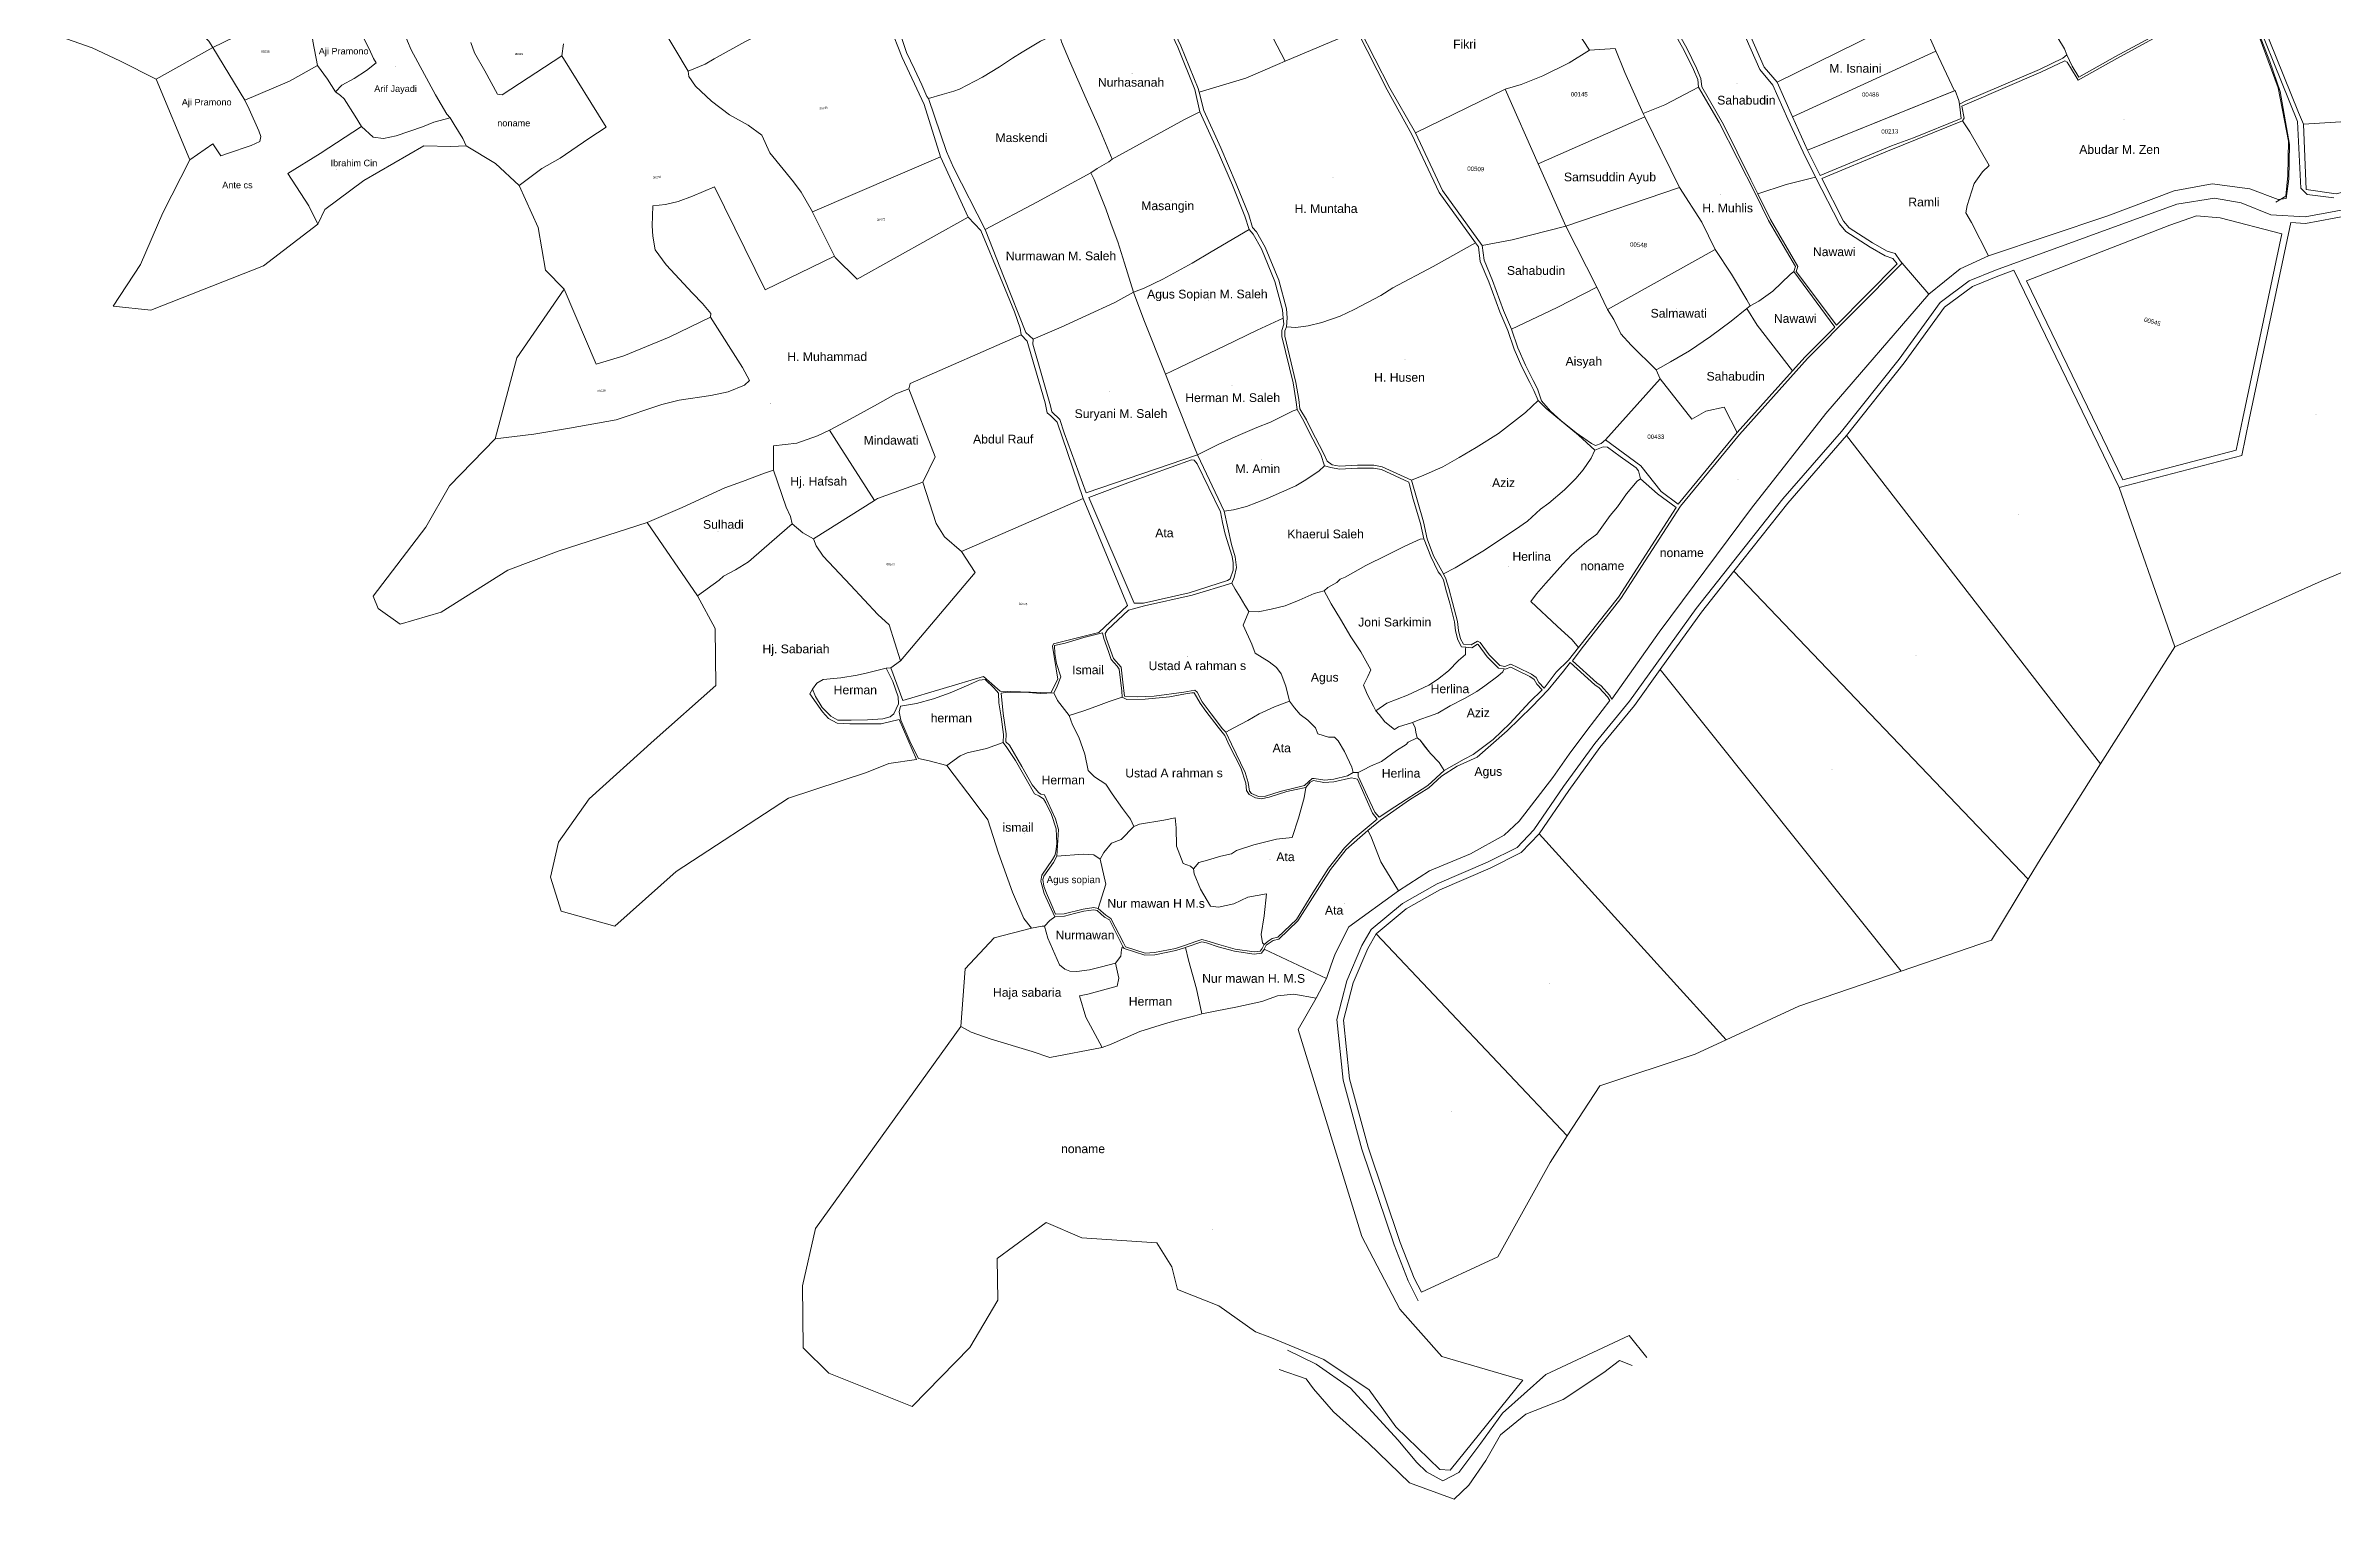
# Model space of a CAD drawing. Header units: metres. Extents: x 338938 to 356758, y 527808 to 538923.
# Drawn here: x 354864 to 355913, y 533451 to 534117 of the extents above; entities that cross this region are included whole.
import ezdxf
from ezdxf.enums import TextEntityAlignment as Align

# ---------------------------------------------------------------- set-up
doc = ezdxf.new("R2010")
doc.units = ezdxf.units.M
doc.header["$MEASUREMENT"] = 0
for name, color, linetype in [('020100', 7, 'Continuous'), ('030100', 160, 'Continuous'), ('040100', 20, 'Continuous'), ('080201', 7, 'Continuous'), ('Bidang sudah ada Hak', 200, 'Continuous'), ('tn_lai', 7, 'Continuous')]:
    doc.layers.add(name, color=color, linetype=linetype)
doc.styles.get("Standard").update_dxf_attribs({"font": 'arial.ttf'})

msp = doc.modelspace()

# ---------------------------------------------------------------- linework, layer by layer
at = {"layer": '020100', "color": 1, "lineweight": 9}
for points in [[(354914.2, 534102), (354897.6, 534110.4), (354884.9, 534116.4), (354864.4, 534123.6), (354863.6, 534131.1), (354864.7, 534139.4), (354869.3, 534147.2), (354877.6, 534155), (354887.2, 534157.3), (354899.4, 534165.4), (354910.6, 534182.8), (354925.5, 534199.8), (354945.8, 534217.1), (354970.7, 534238.1)], [(354940.2, 534116.5), (354938.4, 534119.5), (354935.5, 534122.2), (354930.2, 534128.4), (354927.9, 534131.7), (354922.3, 534142.3), (354925.5, 534144.7), (354936.1, 534150.4), (354943.2, 534154.5), (354946.9, 534156.8), (354948, 534157.6), (354950.3, 534158.9), (354955, 534160.8), (354958.3, 534161.7), (354962.2, 534162.9), (354965.8, 534164.2), (354967.6, 534164.6)], [(355017.9, 534139.4), (355027.1, 534124.5), (355028.4, 534122.2), (355029.4, 534119.5), (355031.1, 534115.5), (355042.3, 534094.9), (355047.5, 534086), (355049, 534084.3)], [(354996.5, 534096.3), (354999.4, 534099.3), (355005, 534102.3), (355010.6, 534106), (355015.1, 534109.6), (355013.9, 534111.5), (355011.9, 534115.9), (355004.4, 534130.8)], [(354940.2, 534116.5), (354914.2, 534102)], [(354988.2, 534108.3), (354992.8, 534102), (354996.5, 534096.3)], [(354914.2, 534102), (354929.7, 534065)], [(354929.7, 534065), (354940.2, 534072.4), (354943.9, 534066.9), (354946.9, 534068), (354957.8, 534071.6), (354961.7, 534073.4), (354962.3, 534075.8), (354961.3, 534078.4), (354956.9, 534088.3), (354954.9, 534092.4)], [(354996.5, 534096.3), (354998.7, 534094.5), (355000.5, 534093.1), (355005.5, 534085), (355008.4, 534080.4)], [(355008.4, 534080.4), (355013.8, 534075.5), (355018.5, 534074.8), (355024.2, 534076), (355036.3, 534080.2), (355041.5, 534082.4), (355049, 534084.3)], [(355049, 534084.3), (355050.9, 534081.3), (355054.8, 534074.8), (355056.3, 534071.4)], [(354988.4, 534035.6), (354984.3, 534043.9), (354974.6, 534058.8), (354989.5, 534068), (355008.4, 534080.4)], [(355056.3, 534071.4), (355049.3, 534071.1), (355036.9, 534071.4), (355009.4, 534055.6), (354991.6, 534042.3), (354988.4, 534035.6)], [(355056.3, 534071.4), (355069.8, 534063.4), (355080.7, 534053.3)], [(354988.4, 534035.6), (354963.5, 534016.4), (354911.8, 533996.1), (354894.5, 533997.9), (354907.1, 534017), (354917.3, 534040.7), (354929.7, 534065)], [(355286.6, 534038.8), (355292.4, 534032.6), (355301.4, 534011), (355307.8, 533995.4), (355310.3, 533987.9), (355310.8, 533984.8)], [(355259.3, 533960), (355260, 533962.5), (355310.8, 533984.8)], [(355310.8, 533984.8), (355313.5, 533981.9), (355314.2, 533979.7), (355321.9, 533953.7), (355322.7, 533949.1), (355324.5, 533947.6), (355327.3, 533944.7), (355339.2, 533909.7)], [(355259.3, 533960), (355253.4, 533957.8), (355245, 533953), (355232.4, 533946.2), (355222.9, 533941.1)], [(355265.7, 533917.3), (355271.4, 533928.8), (355259.3, 533960)], [(355069.7, 533937.2), (355048.8, 533915.5), (355037.9, 533896.6), (355013.7, 533865), (355016, 533859.3), (355026.1, 533852.2), (355044.9, 533857.6), (355075.4, 533876.9), (355099, 533885.8), (355139.4, 533898.7)], [(355222.9, 533941.1), (355217.4, 533938.5), (355207.9, 533935.1), (355197.2, 533933.9), (355197.2, 533922.7)], [(355222.9, 533941.1), (355227.2, 533934.4), (355243.6, 533908.8)], [(355197.2, 533922.7), (355193.1, 533921.4), (355183.1, 533917.6), (355175, 533914.7), (355155.4, 533905.6), (355139.4, 533898.7)], [(355197.2, 533922.7), (355203.1, 533905.8), (355205.1, 533901.5), (355205.8, 533898.2)], [(355139.4, 533898.7), (355162.5, 533865.1)], [(355162.5, 533865.1), (355172.3, 533872.3), (355174.4, 533874.2), (355179.8, 533877), (355185.8, 533880.8), (355193, 533887), (355205.8, 533898.2)], [(355205.8, 533898.2), (355210.7, 533894), (355215.6, 533891.2)], [(355215.1, 533822.3), (355213.9, 533820.2), (355219.8, 533812), (355222.5, 533808.9), (355226.5, 533806.7), (355232.2, 533806.5), (355246.7, 533806.5), (355254.9, 533808.4), (355262.8, 533790.1), (355250.1, 533788.2), (355239.9, 533784.2), (355204.1, 533772.3), (355152.7, 533738.7), (355124.6, 533713.7), (355099.9, 533720.6), (355095, 533736.2), (355098.7, 533752.2), (355112.8, 533772), (355142.5, 533799), (355170.9, 533824), (355170.5, 533850.1), (355162.5, 533865.1)], [(355325.8, 533820.6), (355327.1, 533823), (355329, 533828), (355327, 533834.1), (355326.2, 533838.7), (355326.1, 533842.4), (355331, 533843.5), (355339.6, 533846), (355348.1, 533848.2), (355348.7, 533845.5), (355350.8, 533839.6), (355352.1, 533836), (355354.8, 533832.9), (355355.8, 533831.5), (355357, 533821.5), (355357.2, 533818.6)], [(355248.9, 533831.9), (355252, 533825.8), (355254.5, 533818.9), (355254.6, 533815.6), (355252.5, 533811.1), (355250.7, 533809.6), (355247.4, 533808.8), (355240.3, 533808.3), (355232.9, 533808.1), (355226.7, 533808.2), (355223.5, 533809.9), (355219.6, 533814), (355216.6, 533819), (355215.1, 533822.3)], [(355215.1, 533822.3), (355217.2, 533825.1), (355220.1, 533826.7), (355228.1, 533827.6), (355235.6, 533828.7), (355240.3, 533829.8), (355248.9, 533831.9)], [(355251.1, 533832.1), (355248.9, 533831.9)], [(355255.5, 533835.4), (355251.1, 533832.1)], [(355276.7, 533787.3), (355268.6, 533789.5), (355263.8, 533790.5), (355260.3, 533797.4), (355255.6, 533808.2), (355254.9, 533811.9), (355255.5, 533814.5), (355262.8, 533815.8), (355270.7, 533817.9), (355278.2, 533820.7), (355286.9, 533824.4), (355291.5, 533826.4), (355294.3, 533826.8), (355298.5, 533822.8), (355300.4, 533820.5), (355300.6, 533816), (355301.7, 533809.7), (355302.7, 533801.5), (355302.6, 533797.9)], [(355325.8, 533820.6), (355319.6, 533820.4), (355314.4, 533820.8), (355304.5, 533821), (355301.7, 533820.5), (355302.5, 533811.2), (355304, 533801.9), (355303.8, 533798.2), (355305.4, 533796.7), (355311.1, 533786.9), (355315.8, 533778.5), (355318.8, 533775), (355319.8, 533774.2), (355321.5, 533773.9), (355326.6, 533762.9), (355328, 533758), (355327.2, 533745.7)], [(355332.9, 533810.3), (355327.5, 533817.1), (355325.8, 533820.6)], [(355357.2, 533818.6), (355359.3, 533817.6), (355367.6, 533817.8), (355378.8, 533818.9), (355386.2, 533820.2), (355389.1, 533820.6), (355390.2, 533820.6), (355392.9, 533815.9), (355395.5, 533812.3), (355401.2, 533804.9), (355404.2, 533801.1), (355406.4, 533796.3), (355411.5, 533786.3), (355413.8, 533779.3), (355414.1, 533775.9), (355415.4, 533774), (355418.2, 533772.5), (355420.9, 533772), (355424.5, 533772.8), (355432.7, 533775.4), (355436.9, 533776.4), (355441.3, 533777.2)], [(355357.2, 533818.6), (355351.1, 533816.7), (355345, 533814.4), (355339.5, 533812.4), (355332.9, 533810.3)], [(355332.9, 533810.3), (355334.4, 533806), (355337.2, 533800.4), (355340, 533792.6), (355341.5, 533785.1), (355344.5, 533782.2), (355349.7, 533778.8), (355352.5, 533774.4), (355357.3, 533767.6), (355360.9, 533762.8), (355362.5, 533759.3)], [(355276.7, 533787.3), (355282.8, 533791.8), (355286, 533793.1), (355294.9, 533795.2), (355302.6, 533797.9)], [(355302.6, 533797.9), (355304.3, 533795.6), (355308.2, 533789.6), (355313.1, 533781), (355316.9, 533774.4), (355319, 533773.4), (355321.1, 533772.1), (355322.1, 533770.2), (355324.8, 533764.9), (355326.9, 533758.3), (355327.2, 533751.5), (355326.7, 533747.7), (355326.2, 533746.1), (355325.2, 533744.3), (355320.3, 533737.1), (355319.9, 533734.3), (355321.3, 533728.7), (355326.3, 533718)], [(355276.7, 533787.3), (355289.8, 533770.2), (355295.6, 533762.5), (355300.5, 533747.1), (355306.8, 533729.3), (355312.1, 533717.2), (355315.5, 533712.7)], [(355441.3, 533777.2), (355440.6, 533772.5), (355438, 533763.2), (355435, 533754.4), (355427.9, 533753.5), (355417.5, 533750.9), (355409.5, 533748.3), (355407.3, 533746.9), (355402.4, 533745.7), (355396.3, 533744), (355392.3, 533742.9), (355389.8, 533740)], [(355422.2, 533705.3), (355424.1, 533706.8), (355425.9, 533708), (355428.5, 533708.6), (355437, 533716.8), (355444.6, 533728.9), (355451.7, 533740.2), (355459.1, 533749.6), (355463.1, 533753.6), (355474.1, 533762.7), (355471.9, 533765.5), (355465, 533781), (355462.3, 533781.7), (355454.1, 533779.9), (355449.6, 533779.6), (355444.8, 533780.5), (355443.4, 533779.7), (355441.3, 533777.2)], [(355362.5, 533759.3), (355356.7, 533753.4), (355352.2, 533751.7), (355348.7, 533747.4), (355347.1, 533744.4)], [(355389.8, 533740), (355388.5, 533741.2), (355385.1, 533742.4), (355382.1, 533750.3), (355381.9, 533758.7), (355381.5, 533763.4), (355376.2, 533762.3), (355365.1, 533760.5), (355362.5, 533759.3)], [(355469.7, 533757.6), (355459.8, 533748.9), (355452.6, 533739.6), (355445.5, 533728.3), (355437.7, 533716.1), (355429, 533707.7), (355426.3, 533707.1), (355423.1, 533704.9), (355422.3, 533703.2)], [(355483.8, 533729.8), (355476.6, 533741.7), (355475.7, 533743.2), (355471.1, 533754.9), (355469.7, 533757.6)], [(355327.2, 533745.7), (355325.7, 533742.9), (355321.2, 533736.6), (355320.7, 533735.1), (355321.2, 533732), (355322.4, 533728.8), (355324.9, 533723.1), (355326.5, 533719.1), (355330.5, 533719.3), (355339.3, 533721.5), (355344.2, 533722.3), (355346.1, 533721.7)], [(355347.1, 533744.4), (355344.1, 533746.4), (355339.3, 533746.7), (355327.2, 533745.7)], [(355347.1, 533744.4), (355349.7, 533733), (355346.1, 533721.7)], [(355422.2, 533705.3), (355421.5, 533706), (355420.9, 533709.9), (355422.2, 533718.4), (355423.3, 533728.5), (355414.7, 533726.9), (355408.3, 533723.9), (355401.3, 533722.4), (355397.7, 533722.9), (355393, 533730.6), (355390.2, 533737.7), (355389.8, 533740)], [(355483.8, 533729.8), (355461.1, 533713.3), (355454.8, 533701), (355452.9, 533695.9), (355450.8, 533689.6)], [(355321.5, 533713.7), (355323.9, 533716.3), (355326.3, 533718)], [(355326.3, 533718), (355330.7, 533718.3), (355335.3, 533719.5), (355339.5, 533720.5), (355344.2, 533721.2), (355345.6, 533720.8), (355349.1, 533717.8), (355351.3, 533716.5), (355357.6, 533704.1)], [(355346.1, 533721.7), (355349.7, 533718.7), (355352, 533717.2), (355357.8, 533706), (355358.7, 533704.2), (355367.6, 533701.3), (355372, 533701.6), (355381.6, 533703.5), (355386.2, 533705), (355390.9, 533706.6), (355393.6, 533707.5), (355396, 533707), (355401.5, 533705.2), (355408.9, 533703.2), (355417.6, 533701.9), (355420.4, 533702.2), (355421.3, 533703.5), (355422.2, 533705.3)], [(355315.5, 533712.7), (355298.4, 533708.3), (355285.1, 533694.1), (355283.1, 533667.6)], [(355321.5, 533713.7), (355320.5, 533713.6), (355315.5, 533712.7)], [(355321.5, 533713.7), (355323, 533708.1), (355328.4, 533695.9), (355330.9, 533694), (355333.1, 533693.1), (355336.3, 533692.9), (355342.1, 533693.6), (355347.6, 533695.1), (355354.1, 533696.7)], [(355357.6, 533704.1), (355357.1, 533704.1), (355356.8, 533702.9), (355356.5, 533699.9), (355354.1, 533696.7)], [(355357.6, 533704.1), (355358, 533703.4), (355367.5, 533700.3), (355372.1, 533700.6), (355381.8, 533702.5), (355386.1, 533703.9)], [(355386.1, 533703.9), (355386.5, 533704), (355393.6, 533706.5), (355395.8, 533706), (355401.2, 533704.2), (355408.7, 533702.2), (355417.6, 533700.9), (355421, 533701.3), (355422.2, 533703), (355422.3, 533703.2)], [(355386.1, 533703.9), (355387.5, 533698.1), (355391.2, 533684.9), (355393.6, 533673.4)], [(355354.1, 533696.7), (355355.6, 533689.9), (355354.8, 533686.2), (355341.4, 533682.5), (355337.5, 533681.8), (355340.4, 533672), (355347.9, 533658.1)], [(355422.3, 533703.2), (355450.8, 533689.6)], [(355446.1, 533680.7), (355435.9, 533682.5), (355428.4, 533681.7), (355421.2, 533679.2), (355409.2, 533676.5), (355400.5, 533674.8), (355393.6, 533673.4)], [(355446.1, 533680.7), (355437.8, 533666.3), (355467, 533571.4), (355484.4, 533538), (355503.7, 533516.3), (355540.9, 533505.5), (355507.5, 533464.2), (355502.8, 533464.5), (355482.6, 533484.1), (355470.3, 533501.1), (355449.6, 533515), (355424.8, 533525.2), (355418.2, 533527.7), (355401.4, 533539.6), (355382.5, 533547), (355379.9, 533557.4), (355373, 533568.4), (355338.6, 533570.7), (355322.3, 533577.8), (355299.8, 533561.3), (355300.2, 533542.2), (355287.3, 533520.5), (355260.9, 533493.4), (355222.7, 533508.7), (355210.8, 533520.4), (355210.5, 533548.7), (355216.5, 533575), (355283.1, 533667.6)], [(355347.9, 533658.1), (355352.1, 533659.5), (355365.3, 533665.3), (355376.6, 533668.9), (355381.3, 533670.3), (355390.4, 533672.5), (355393.6, 533673.4)], [(355283.1, 533667.6), (355287.9, 533665), (355297.1, 533661.9), (355315.8, 533656.2), (355323.9, 533653.5), (355347.9, 533658.1)]]:
    msp.add_lwpolyline(points, dxfattribs=at)
at = {"layer": '020100', "lineweight": 9}
for points in [[(355790.3, 534113.2), (355792.7, 534108), (355795.8, 534103), (355812.6, 534112.4), (355832.4, 534123.2), (355835.4, 534127.4), (355866.6, 534145.6), (355849.1, 534170.8), (355832.3, 534199.2), (355819, 534225.5), (355816.2, 534229), (355812.9, 534229.7), (355810.5, 534229.1), (355786.1, 534215.7), (355749.4, 534194.8)], [(355790.3, 534113.2), (355789.1, 534115.9), (355779.5, 534131.8), (355777.7, 534137.2), (355772.2, 534150), (355768.4, 534156.5), (355749.4, 534194.8)], [(355408.3, 534155.6), (355431.8, 534110.3)], [(355546.9, 534158.5), (355549.9, 534152.1), (355559.1, 534134), (355571.4, 534115.4)], [(355648.5, 534049.5), (355645.4, 534055.9), (355632.9, 534081.2), (355622.9, 534098.6), (355622.4, 534102.3), (355620.4, 534107.1), (355616.2, 534115.9), (355611.1, 534125), (355607.2, 534131.6), (355606.9, 534146.8), (355609.6, 534145.8), (355616.9, 534145.9), (355630.7, 534149.2), (355649.5, 534106.4), (355655.5, 534099.3), (355662.4, 534083.7), (355669.4, 534068.5), (355675, 534057.1)], [(355657.4, 534100.6), (355651.4, 534107.6), (355632, 534151.9)], [(355372, 534139.6), (355382.6, 534116.7), (355390.5, 534097.3), (355392.8, 534087)], [(355373.4, 534140.3), (355384.1, 534117.4), (355391.9, 534097.8), (355392.4, 534096.1)], [(355328.2, 534123.4), (355324.8, 534121.8), (355319.7, 534119.4), (355311.3, 534114.4), (355306.8, 534111.6), (355300.9, 534107.7), (355293.1, 534103), (355282.6, 534097.5), (355280, 534096.6), (355274.6, 534095), (355268.4, 534093.2)], [(355352.6, 534065.4), (355346.5, 534080.1), (355340.6, 534093.1), (355333, 534110.4), (355329.3, 534119.2), (355328.2, 534123.4)], [(355431.8, 534110.3), (355464.8, 534124.2)], [(355519.1, 534027), (355502.4, 534050.1), (355490, 534076.6), (355478.6, 534097.2), (355464.8, 534124.2)], [(355491.6, 534077.4), (355479.8, 534097.9), (355466.1, 534124.8)], [(355609.8, 534124.2), (355614.8, 534115.2), (355619, 534106.5), (355621, 534101.9), (355621.4, 534098.4)], [(355657.4, 534100.6), (355721.8, 534132.3)], [(355721.8, 534132.3), (355725.9, 534124.5), (355730.2, 534114.9)], [(355877.8, 534124.4), (355883.3, 534110.1), (355888, 534096.4), (355892.4, 534072.1), (355892.1, 534056.4), (355890.8, 534047.4), (355887.1, 534046.9), (355874.2, 534051.7), (355856.8, 534054.1), (355839.4, 534050.8), (355809.1, 534039.4), (355754.4, 534021.1)], [(355268.4, 534093.2), (355267.6, 534094.1), (355265.3, 534099.4), (355261.9, 534106.6), (355258.2, 534114.2), (355255.9, 534121.2)], [(355790.3, 534113.2), (355788.4, 534111.7), (355777.7, 534106.5), (355743.7, 534091.9), (355741, 534090.6)], [(355742.4, 534083), (355743.2, 534084.1), (355742.1, 534089.7), (355744.5, 534090.7), (355778.3, 534105.3), (355789.3, 534110.5), (355790.4, 534109.8), (355791.9, 534107.4), (355795.4, 534101.6), (355813.1, 534111.5), (355833.1, 534122.4)], [(355392.4, 534096.1), (355413.9, 534102.5), (355428.3, 534108.8), (355431.8, 534110.3)], [(355294.3, 534033.1), (355279.8, 534061.5), (355276.6, 534068.9), (355268.4, 534093.2)], [(355392.4, 534096.1), (355394.6, 534087.6), (355402.4, 534070.5), (355409.4, 534054.1), (355415.2, 534039.8), (355416.9, 534034.1), (355418.7, 534032), (355422.7, 534025), (355429, 534009.9), (355432.5, 533996.7), (355432.8, 533992.6), (355432.4, 533988.5)], [(355596, 534086.3), (355606, 534090.2), (355618.4, 534096.9), (355621.4, 534098.4)], [(355665, 534013.8), (355665.8, 534016.1), (355653.5, 534037.2), (355647.6, 534049.1), (355630.9, 534082.1), (355621.4, 534098.4)], [(355664.5, 534084.7), (355657.4, 534100.6)], [(355738.7, 534096.7), (355739.1, 534096.9)], [(355352.6, 534065.4), (355385.7, 534083.5), (355392.8, 534087)], [(355415.3, 534033.1), (355413.4, 534039.2), (355407.7, 534053.4), (355400.7, 534069.7), (355392.8, 534087)], [(355596.7, 534084.8), (355596, 534086.3)], [(355612.7, 534052.3), (355596.7, 534084.8)], [(355742.4, 534083), (355708, 534069.1), (355677.9, 534056.5), (355687.9, 534036.9), (355690.4, 534033.9), (355701.2, 534027), (355707.8, 534023.2), (355711.6, 534022.1), (355713.9, 534018.7), (355714.8, 534017.7)], [(355742.4, 534083), (355745.8, 534077.9), (355754.7, 534062.4), (355751.5, 534059.6), (355747.7, 534054.2), (355744.6, 534044.1), (355744, 534040.8), (355746.5, 534036.3), (355754.4, 534021.1)], [(355352.6, 534065.4), (355351, 534064.1), (355345.7, 534061.1), (355342.8, 534059.1)], [(355342.8, 534059.1), (355318, 534045.6), (355294.3, 534033.1)], [(355342.8, 534059.1), (355344.3, 534056.1), (355346.9, 534049.5), (355349.6, 534042.6), (355352.1, 534035.6), (355355.1, 534027.5), (355358.2, 534017.6), (355362.4, 534004.4)], [(355648.5, 534049.5), (355654.4, 534037.7), (355666.9, 534016.2), (355666.1, 534013.9), (355684.6, 533989.2), (355712.5, 534017.3), (355710.4, 534019.8), (355706.9, 534021.1), (355700, 534025), (355688.9, 534032.2), (355686, 534035.7), (355675.1, 534056.8), (355675, 534057.1)], [(355648.5, 534049.5), (355661.6, 534053.7), (355675, 534057.1)], [(355839.8, 533841.8), (355906.8, 533871.8), (355994.9, 533909), (355932.4, 533944.5), (356006.1, 534052.6), (355952.2, 534045.6), (355899.7, 534035.8), (355893, 534036.3), (355873.9, 533946), (355870.4, 533929.5), (355814.2, 533914.8)], [(355839.8, 533841.8), (355906.8, 533871.8), (355994.9, 533909), (355932.4, 533944.5), (356006.1, 534052.6), (355952.2, 534045.6), (355899.7, 534035.8), (355893, 534036.3), (355873.9, 533946), (355870.4, 533929.5), (355814.2, 533914.8)], [(355316.3, 533982.9), (355313, 533985.9), (355303.1, 534010.9), (355294.3, 534033.1)], [(355415.3, 534033.1), (355398, 534022.9), (355389.2, 534017.7), (355375.8, 534010.4), (355367.2, 534006.2), (355362.4, 534004.4)], [(355431, 533992.4), (355430.7, 533996.3), (355427.2, 534009.3), (355421, 534024.2), (355417.2, 534030.9), (355415.3, 534033.1)], [(355519.1, 534027), (355499.7, 534016.1), (355481.2, 534006.3), (355475.8, 534002.8), (355463.5, 533996.5), (355457.1, 533993.4), (355448.6, 533990.5), (355442.4, 533989), (355436.7, 533988.2), (355432.4, 533988.5)], [(355519.1, 534027), (355520.5, 534025.1), (355521.3, 534018.5), (355525.2, 534009.1), (355530.3, 533995.4), (355534, 533986.8), (355536.8, 533978.2), (355540.3, 533970.1), (355544, 533963), (355545.8, 533959.3), (355547.9, 533954.7)], [(355535.7, 533987.4), (355532, 533996), (355526.9, 534009.8), (355523.1, 534019), (355522.2, 534025.8)], [(355629, 534023.9), (355636.5, 534012.6), (355643.5, 534000.9), (355645, 533998.1)], [(355727, 534003.5), (355741.4, 534015), (355754.4, 534021.1)], [(355714.8, 534017.7), (355671.3, 533973.9), (355640.1, 533939.1), (355613.1, 533906.3), (355585.7, 533863.9), (355567.5, 533840.7), (355563.6, 533835.3), (355574.7, 533825.3), (355576.8, 533823.8), (355580.6, 533819.6), (355581.7, 533817.7), (355603.3, 533848.5), (355645.7, 533905.3), (355679.8, 533948.7), (355727, 534003.5)], [(355645, 533998.1), (355649.1, 534000.3), (355655.5, 534004.8), (355663.4, 534012.5), (355665, 534013.8)], [(355664.5, 533968.3), (355670.3, 533974.8), (355683.9, 533988.4), (355665, 534013.8)], [(355689.2, 533938.6), (355715.7, 533971.9), (355734.2, 533997.5), (355747, 534006.9), (355758.6, 534011.7), (355765.9, 534014.4), (355814.2, 533914.8)], [(355714.8, 534017.7), (355727, 534003.5)], [(355362.4, 534004.4), (355353.8, 533999.7), (355340.4, 533993.6), (355329.2, 533988.4), (355316.3, 533982.9)], [(355362.4, 534004.4), (355367, 533991.7), (355377, 533966.8)], [(355535.7, 533987.4), (355541.5, 533990.2), (355556.6, 533997.4), (355574.7, 534006.6)], [(355645, 533998.1), (355643.5, 533996.9)], [(355431, 533992.4), (355419, 533986.9), (355404.2, 533979.8), (355383.4, 533969.9), (355377, 533966.8)], [(355437.4, 533950.5), (355436.8, 533955), (355435.5, 533962.8), (355430.4, 533984.1), (355430.4, 533986.8), (355431.2, 533989.7), (355431, 533992.4)], [(355489.8, 533918.2), (355476.4, 533924.3), (355472.5, 533925), (355465.1, 533925), (355456.8, 533924.6), (355453.4, 533925.2), (355451.1, 533926.9), (355449.4, 533930.5), (355443.9, 533941.1), (355441.6, 533945.8), (355438.6, 533950.9), (355438.1, 533955.2), (355436.8, 533963), (355431.7, 533984.2), (355431.7, 533986.6), (355432.4, 533988.5)], [(355578.8, 533936.6), (355576.7, 533935), (355574.1, 533934), (355572.3, 533935), (355565.3, 533939.9), (355558.3, 533945.6), (355553.5, 533949.8), (355549.4, 533954.6), (355547.5, 533960), (355545.6, 533963.8), (355542, 533970.9), (355538.5, 533978.8), (355535.7, 533987.4)], [(355601.9, 533968.7), (355590.5, 533980.1), (355585.8, 533985.2), (355582.5, 533991.8), (355579.7, 533996.5)], [(355643.5, 533996.9), (355636.3, 533991.1), (355626.8, 533984), (355617.3, 533977.5), (355608.6, 533972.4), (355604, 533969.9), (355601.9, 533968.7)], [(355643.5, 533996.9), (355648.3, 533989.3), (355664.5, 533968.3)], [(355316.3, 533982.9), (355316.2, 533980.5), (355320, 533967.3), (355324.3, 533952.3), (355324.9, 533949.5), (355328.6, 533946), (355330.6, 533939.8), (355340.6, 533912.3), (355391.6, 533929.8)], [(355377, 533966.8), (355382.6, 533952.2), (355388, 533938.8), (355391.6, 533929.8)], [(355601.9, 533968.7), (355603.8, 533964.7)], [(355664.5, 533968.3), (355639.1, 533940)], [(355391.6, 533929.8), (355401.1, 533934.6), (355410.3, 533938.6), (355418.9, 533942.3), (355425.1, 533944.8), (355435.6, 533949.9), (355437.4, 533950.5)], [(355437.4, 533950.5), (355440.4, 533945.2), (355442.7, 533940.5), (355448.2, 533930), (355449.9, 533924.7)], [(355547.9, 533954.7), (355542, 533949.2), (355529.6, 533939.5), (355519.4, 533933.2), (355511.6, 533928.6), (355504.1, 533924.3), (355495.5, 533920.4), (355489.8, 533918.2)], [(355547.9, 533954.7), (355551.5, 533951), (355558.6, 533945.2), (355566.4, 533938.8), (355573.9, 533932)], [(355637.6, 533876.4), (355662.4, 533907.7), (355689.2, 533938.6)], [(355689.2, 533938.6), (355805.7, 533788.1)], [(355391.6, 533929.8), (355403.9, 533903.9)], [(355449.9, 533924.7), (355447.3, 533922.3), (355440.5, 533917.9), (355436.7, 533915.6), (355423.6, 533909.7), (355414.1, 533906.1), (355408.2, 533904.6), (355403.9, 533903.9)], [(355449.9, 533924.7), (355452.8, 533924), (355456.7, 533923.2), (355465.1, 533923.7), (355472.4, 533923.7), (355476, 533923.1), (355488.6, 533917.3), (355488.8, 533916.1), (355490.6, 533909.5), (355493.9, 533898.3), (355495.5, 533891.2)], [(355573.9, 533932), (355572.2, 533928.2), (355568.5, 533922.9), (355565.1, 533918.9), (355560, 533913.8), (355552.8, 533907.6), (355549, 533904.8), (355542.9, 533899.3), (355537.4, 533895.6), (355522.5, 533885.6), (355509.8, 533878), (355504.4, 533875.3)], [(355573.9, 533932), (355573.9, 533932), (355577.6, 533933.4), (355579.6, 533933.3), (355585.4, 533929.1), (355592.8, 533923.8), (355593.8, 533922.4), (355594.7, 533918.8)], [(355504.4, 533875.3), (355499.9, 533883.5), (355496.9, 533891.2), (355495.3, 533899), (355489.8, 533918.2)], [(355566.4, 533841.5), (355563.5, 533845), (355556.6, 533851.2), (355544.5, 533862.6), (355547.1, 533866), (355551.4, 533871), (355559.2, 533879.6), (355563.2, 533884), (355570.1, 533890), (355574.7, 533893.4), (355580.8, 533901.9), (355584.2, 533906), (355588.3, 533911.9), (355593.2, 533917.7), (355594.7, 533918.8)], [(355594.7, 533918.8), (355602.5, 533911.9), (355611.2, 533905.7), (355584.7, 533864.6), (355566.4, 533841.5)], [(355814.2, 533914.8), (355839.8, 533841.8)], [(355403.9, 533903.9), (355407.2, 533888.6), (355408.9, 533883), (355409.5, 533878.1), (355408.5, 533873.6), (355407.4, 533870.9)], [(355495.5, 533891.2), (355493.8, 533891.1), (355486.7, 533887.9), (355478.4, 533883.8), (355468.9, 533879.1), (355459.3, 533873.7), (355457.1, 533872.8), (355455.6, 533871.3), (355451.4, 533869), (355449.7, 533867.5)], [(355495.5, 533891.2), (355495.6, 533890.9), (355498.6, 533883.1), (355502, 533876.2), (355503.3, 533874.6), (355504.4, 533872.5), (355505.6, 533868.1), (355507.3, 533861.8), (355509.5, 533853.2), (355510, 533849.1), (355511, 533844.9), (355512.7, 533841.8), (355514.7, 533841.6)], [(355566.4, 533841.5), (355561.8, 533835.7), (355556.1, 533830.1), (355550.6, 533822.8), (355548.2, 533825.4), (355547, 533827.7), (355544.8, 533829.2), (355538.6, 533832.3), (355535.3, 533833.8), (355532.6, 533832.8), (355530.3, 533833.2), (355525.4, 533838.1), (355521.2, 533843.8), (355520, 533844.4), (355517.1, 533842.6), (355513.6, 533843), (355512.2, 533845.4), (355511.3, 533849.3), (355510.8, 533853.3), (355508.6, 533862.1), (355506.9, 533868.5), (355505.6, 533872.9), (355504.4, 533875.3)], [(355603.8, 533831.3), (355622.7, 533857.6), (355637.6, 533876.4)], [(355637.6, 533876.4), (355772.5, 533735.2)], [(355407.4, 533870.9), (355389.2, 533865.5), (355367.3, 533860.5), (355362.3, 533859.2), (355360.1, 533858.6), (355350.4, 533849.6), (355349.4, 533847.9), (355349.8, 533845.7), (355353.2, 533836.4), (355356.7, 533832.5), (355357.5, 533825.5), (355358.2, 533819.1), (355364.2, 533818.9), (355371.8, 533819.1), (355385.4, 533821), (355390.5, 533821.9), (355391.5, 533820.9), (355393.8, 533816.5), (355397.9, 533811.1), (355403.2, 533804.1), (355404.7, 533802.6)], [(355407.4, 533870.9), (355409, 533868.2), (355411.2, 533864.6), (355413.4, 533860.8), (355415.2, 533857.9)], [(355415.2, 533857.9), (355419.5, 533857.8), (355425.4, 533859), (355431.8, 533860.6), (355438.3, 533863.2), (355445.2, 533866.2), (355449.7, 533867.5)], [(355473.5, 533812.4), (355472.3, 533814.5), (355469.5, 533820), (355467.8, 533824.1), (355469.7, 533828.2), (355471.2, 533831.2), (355466.5, 533839.4), (355461.9, 533846.4), (355457.2, 533854.5), (355453, 533861.5), (355449.7, 533867.5)], [(355415.2, 533857.9), (355412.6, 533851.7), (355416.6, 533843), (355418.1, 533838.9), (355424.5, 533834.9), (355427.9, 533832.3), (355430, 533829.3), (355432.1, 533823.7), (355433.8, 533816.8)], [(355473.5, 533812.4), (355478.4, 533815.9), (355487.9, 533819.6), (355497.8, 533824.1), (355501.7, 533826.7), (355506.7, 533830.8), (355511.3, 533835.5), (355514.5, 533838.3), (355514.6, 533840.7), (355514.7, 533841.6)], [(355514.7, 533841.6), (355517.4, 533841.3), (355520.1, 533842.9), (355520.3, 533842.8), (355524.4, 533837.2), (355529.6, 533831.9), (355532.2, 533831.6)], [(355839.8, 533841.8), (355805.7, 533788.1)], [(355469.7, 533757.6), (355475.6, 533762.3), (355488.8, 533771.6), (355497.7, 533777.1), (355503.5, 533782.4), (355510.7, 533787), (355519.9, 533791.2), (355533.7, 533803.3), (355545, 533814.3), (355552.5, 533822), (355559.4, 533830.6), (355562.6, 533834.6), (355573.9, 533824.4), (355575.9, 533822.9), (355579.6, 533818.9), (355580.7, 533817.1), (355570.1, 533803.4), (355562, 533792.6), (355554.6, 533781.8), (355539.2, 533761.8), (355532.3, 533755.4), (355516.8, 533746.9), (355498.1, 533739), (355483.8, 533729.8)], [(355532.2, 533831.6), (355531.7, 533830.3), (355529.3, 533828.3), (355523.4, 533823.9), (355519.7, 533821.2), (355514.1, 533818.1), (355507.5, 533814.7), (355501.8, 533811.4), (355498, 533809.9), (355493.6, 533808.4), (355490.2, 533807)], [(355504.7, 533785.1), (355513.9, 533790.3), (355518, 533792.4), (355527.3, 533799.2), (355534.9, 533806.6), (355544.1, 533816.5), (355549.7, 533822.1), (355547.2, 533824.6), (355546, 533826.8), (355544.1, 533828.1), (355538.1, 533831.1), (355535.3, 533832.4), (355532.8, 533831.5), (355532.2, 533831.6)], [(355548.3, 533756), (355561.9, 533775.9), (355576.1, 533795.6), (355592.1, 533814.9), (355603.8, 533831.3)], [(355603.8, 533831.3), (355714.3, 533693.1)], [(355433.8, 533816.8), (355426.9, 533814.2), (355420, 533811.1), (355414.7, 533807.9), (355408.3, 533804.6), (355404.7, 533802.6)], [(355463.1, 533784.2), (355462.4, 533786.5), (355459, 533793.7), (355456.2, 533798.6), (355454.5, 533800.4), (355451.8, 533800.3), (355446.8, 533801.9), (355445.8, 533804.6), (355442.3, 533808.1), (355438.7, 533810.7), (355436.2, 533813.8), (355433.8, 533816.8)], [(355490.2, 533807), (355483.8, 533805), (355482, 533803.9), (355477.6, 533807.3), (355475, 533810.8), (355473.5, 533812.4)], [(355404.7, 533802.6), (355407.2, 533797.1), (355413.6, 533784.1), (355414.9, 533779.6), (355415.5, 533775.5), (355416.5, 533774.5), (355419.6, 533773.1), (355422.8, 533773.3), (355429.6, 533775.4), (355437.6, 533777.4), (355440.7, 533778.1), (355444.3, 533781.4), (355445.2, 533781.4), (355450.1, 533780.6), (355454.2, 533781), (355460.4, 533782.6), (355463.1, 533784.2)], [(355492.4, 533800), (355488.3, 533798), (355487.3, 533797), (355482.9, 533794.2), (355476, 533789.2), (355471, 533787.1), (355467.8, 533785.4), (355465.4, 533784.1)], [(355492.4, 533800), (355491.8, 533802.6), (355491.4, 533804.7), (355490.2, 533807)], [(355493.7, 533798.9), (355492.4, 533800)], [(355498.5, 533792.8), (355495.7, 533796.2), (355493.7, 533798.9)], [(355493.7, 533798.9), (355498.5, 533792.8)], [(355504.7, 533785.1), (355502.4, 533788.7), (355498.5, 533792.8)], [(355805.7, 533788.1), (355778.4, 533745), (355772.5, 533735.2)], [(355465.4, 533784.1), (355463.1, 533784.2)], [(355504.7, 533785.1), (355497.3, 533778.2), (355482.2, 533768.4), (355475, 533763.6), (355473, 533765.9), (355469.6, 533773.2), (355465.4, 533782.4), (355465.4, 533784.1)], [(355473.6, 533710.2), (355487.3, 533721.6), (355502.8, 533730.4), (355525.9, 533740.3), (355540.1, 533747.4), (355548.3, 533756)], [(355548.3, 533756), (355634.1, 533661.6)], [(355772.5, 533735.2), (355755.7, 533707.3), (355714.3, 533693.1)], [(355561.2, 533617.5), (355553.3, 533605.3), (355529.4, 533562), (355494.3, 533545.8), (355491, 533552.2), (355484.6, 533568.6), (355469.9, 533612.3), (355461.3, 533643.7), (355458.6, 533670.5), (355463, 533687.7), (355469.7, 533703.5), (355473.6, 533710.2)], [(355473.6, 533710.2), (355561.2, 533617.5)], [(355714.3, 533693.1), (355667.3, 533677), (355634.1, 533661.6)], [(355450.8, 533689.6), (355446.1, 533680.7)], [(355634.1, 533661.6), (355619.9, 533655), (355576.1, 533640.5), (355561.2, 533617.5)]]:
    msp.add_lwpolyline(points, dxfattribs=at)
at = {"layer": '020100', "linetype": 'Continuous', "lineweight": 9, "elevation": 53.7}
msp.add_lwpolyline([(355898.8, 534081.4), (355896.5, 534086.8), (355873, 534144.9), (355859.8, 534165.4), (355850.8, 534177.7)], dxfattribs=at)
msp.add_lwpolyline([(355898.8, 534081.4), (355896.5, 534086.8), (355873, 534144.9), (355859.8, 534165.4), (355850.8, 534177.7)], dxfattribs=at)
at = {"layer": '020100', "lineweight": 9}
msp.add_lwpolyline([(355388.9, 533927.5), (355361, 533917.4), (355341.9, 533910.3), (355362.7, 533861.7), (355366.9, 533861.7), (355387.9, 533866.5), (355405.5, 533872.2), (355406.6, 533873), (355408, 533876.9), (355408, 533880.3), (355407.5, 533883.2), (355404.3, 533893.4), (355403.2, 533898.7), (355402.2, 533903.7), (355391.5, 533925.6), (355390.2, 533927.4)], close=True, dxfattribs=at)
at = {"layer": '030100', "lineweight": 9}
for points in [[(355597.7, 533515.9), (355589.6, 533526), (355551.4, 533508.1), (355531.5, 533490.3), (355521.6, 533476.6)], [(355432.9, 533519.2), (355446, 533512.8), (355461.8, 533501.8), (355483.5, 533478.1), (355492.3, 533467.8), (355496.7, 533463.4), (355504.2, 533459.3), (355511.5, 533463.1), (355521.6, 533476.6)], [(355429.1, 533510.4), (355441.5, 533506.1), (355444.9, 533501.5), (355454, 533491), (355470, 533476.6), (355488.8, 533458.4), (355509.3, 533450.9), (355516, 533457.4), (355523.8, 533468.7)], [(355590.9, 533512.2), (355585.2, 533514.5), (355577.9, 533509), (355559.3, 533496.7), (355542.2, 533489.9), (355530.6, 533480.4), (355523.8, 533468.7)]]:
    msp.add_lwpolyline(points, dxfattribs=at)
at = {"layer": '040100', "lineweight": 9}
for points in [[(355870.5, 534146.1), (355896, 534082.7), (355897.5, 534052.1), (355900.5, 534049.1), (355912.6, 534047.7)], [(355870.5, 534146.1), (355896, 534082.7), (355897.5, 534052.1), (355900.5, 534049.1), (355912.6, 534047.7)], [(355870.5, 534146.1), (355896, 534082.7), (355897.5, 534052.1), (355900.5, 534049.1), (355912.6, 534047.7)], [(355870.5, 534146.1), (355896, 534082.7), (355897.5, 534052.1), (355900.5, 534049.1), (355912.6, 534047.7)], [(355870.5, 534146.1), (355896, 534082.7), (355897.5, 534052.1), (355900.5, 534049.1), (355912.6, 534047.7)], [(355870.5, 534146.1), (355896, 534082.7), (355897.5, 534052.1), (355900.5, 534049.1), (355912.6, 534047.7)], [(355876.9, 534125.7), (355887.1, 534098.1), (355891.8, 534073.6), (355891.6, 534057.9), (355890.6, 534048.4), (355886, 534045.6)], [(355876.9, 534125.7), (355887.1, 534098.1), (355891.8, 534073.6), (355891.6, 534057.9), (355890.6, 534048.4), (355886, 534045.6)], [(355876.9, 534125.7), (355887.1, 534098.1), (355891.8, 534073.6), (355891.6, 534057.9), (355890.6, 534048.4), (355886, 534045.6)], [(355876.9, 534125.7), (355887.1, 534098.1), (355891.8, 534073.6), (355891.6, 534057.9), (355890.6, 534048.4), (355886, 534045.6)], [(355876.9, 534125.7), (355887.1, 534098.1), (355891.8, 534073.6), (355891.6, 534057.9), (355890.6, 534048.4), (355886, 534045.6)], [(355876.9, 534125.7), (355887.1, 534098.1), (355891.8, 534073.6), (355891.6, 534057.9), (355890.6, 534048.4), (355886, 534045.6)], [(355951.7, 534048.5), (355899.5, 534038.9), (355883.7, 534039.9), (355870.1, 534045.4), (355857.9, 534047.5), (355840.6, 534044.8), (355757.5, 534014.5), (355745.5, 534009.5), (355732.1, 533999.6), (355713.3, 533973.7), (355686.9, 533940.5), (355660.1, 533909.6), (355620.3, 533859.4), (355589.7, 533816.8), (355573.8, 533797.4), (355559.5, 533777.7), (355545.9, 533757.9), (355538.3, 533749.8), (355524.7, 533743), (355501.5, 533733.1), (355485.6, 533724.1), (355471.3, 533712.2), (355467, 533704.8), (355460.2, 533688.6), (355455.5, 533670.8), (355458.4, 533643.1), (355467, 533611.4), (355481.8, 533567.6), (355488.3, 533551), (355492.9, 533541.9)], [(355951.7, 534048.5), (355899.5, 534038.9), (355883.7, 534039.9), (355870.1, 534045.4), (355857.9, 534047.5), (355840.6, 534044.8), (355757.5, 534014.5), (355745.5, 534009.5), (355732.1, 533999.6), (355713.3, 533973.7), (355686.9, 533940.5), (355660.1, 533909.6), (355620.3, 533859.4), (355589.7, 533816.8), (355573.8, 533797.4), (355559.5, 533777.7), (355545.9, 533757.9), (355538.3, 533749.8), (355524.7, 533743), (355501.5, 533733.1), (355485.6, 533724.1), (355471.3, 533712.2), (355467, 533704.8), (355460.2, 533688.6), (355455.5, 533670.8), (355458.4, 533643.1), (355467, 533611.4), (355481.8, 533567.6), (355488.3, 533551), (355492.9, 533541.9)]]:
    msp.add_lwpolyline(points, dxfattribs=at)
at = {"layer": 'Bidang sudah ada Hak', "lineweight": 9, "elevation": 53.9}
msp.add_lwpolyline([(355898.8, 534081.4), (355900, 534051.5), (355913.8, 534049.5), (355943.3, 534056.8), (355988.7, 534065.3), (355987.5, 534096.3), (355985.6, 534110.7), (355980.2, 534122.1), (355979.7, 534125.3), (355978, 534129.6), (355967.4, 534148.9), (355956.1, 534170.2), (355954.6, 534174.9), (355936.6, 534205.1), (355915.8, 534239.9), (355902.6, 534262.5), (355887.7, 534284.8)], dxfattribs=at)
at = {"layer": 'Bidang sudah ada Hak', "lineweight": 9}
for points in [[(355898.8, 534081.4), (355918.3, 534082.6), (355921.4, 534084.7), (355931.2, 534093.3), (355931.8, 534097.5), (355914.1, 534131.5), (355910.5, 534137.6), (355908.5, 534139.8), (355903.8, 534140.3), (355891.2, 534158.1), (355879.1, 534180.2), (355872, 534190.3), (355871.6, 534191.1)], [(355571.4, 534115.4), (355562.1, 534109.6), (355550, 534103.6), (355540.1, 534099.6), (355532.7, 534097.4)], [(355571.4, 534115.4), (355583.1, 534116.1), (355587.6, 534105.1), (355596, 534086.3)], [(355730.2, 534114.9), (355664.5, 534084.7)], [(355738.7, 534096.7), (355730.2, 534114.9)], [(355532.7, 534097.4), (355491.6, 534077.4)], [(355547.9, 534063.2), (355532.7, 534097.4)], [(355664.5, 534084.7), (355671.4, 534069.5), (355738.7, 534096.7)], [(355739.1, 534096.9), (355671.4, 534069.5), (355677.2, 534057.8), (355709.8, 534071.4), (355719.9, 534075.1), (355741.8, 534084), (355741, 534090.6)], [(355741, 534090.6), (355740.8, 534092.2), (355739.1, 534096.9)], [(355547.9, 534063.2), (355596.7, 534084.8)], [(355491.6, 534077.4), (355504, 534051), (355522.2, 534025.8)], [(355560.5, 534034.7), (355547.9, 534063.2)], [(355612.7, 534052.3), (355560.5, 534034.7)], [(355629, 534023.9), (355622.9, 534036.5), (355612.7, 534052.3)], [(355888.8, 534031.1), (355860.6, 534038.5), (355849.7, 534039.4), (355837.4, 534035.1), (355771.7, 534009.5), (355815.9, 533918.3), (355867.9, 533931.9), (355871, 533946.6), (355888.8, 534031.1)], [(355560.5, 534034.7), (355535.9, 534028.3), (355522.2, 534025.8)], [(355560.5, 534034.7), (355574.7, 534006.6)], [(355579.7, 533996.5), (355629, 534023.9)], [(355574.7, 534006.6), (355579.7, 533996.5)], [(355603.8, 533964.7), (355578.8, 533936.6)], [(355603.8, 533964.7), (355618.3, 533946.2), (355624.7, 533949.8), (355633.1, 533951.7), (355639.1, 533940)], [(355578.8, 533936.6), (355595, 533924.8), (355604.2, 533912.9), (355612.1, 533907.1), (355639.1, 533940)]]:
    msp.add_lwpolyline(points, dxfattribs=at)
at = {"layer": 'Bidang sudah ada Hak', "color": 1, "lineweight": 9}
for points in [[(355273.8, 534066.4), (355266.3, 534090.4), (355256.2, 534111.9), (355250.6, 534126.3), (355245.7, 534135.1), (355239.3, 534144.9), (355225.4, 534140.8)], [(354980.2, 534135.9), (354940.2, 534116.5)], [(355158.1, 534105.7), (355140.8, 534134.9)], [(355225.4, 534140.8), (355204.6, 534129), (355191.3, 534122.7), (355184.2, 534119.2), (355170.1, 534111.3), (355165.9, 534108.9), (355158.1, 534105.7)], [(354985.6, 534123.4), (354986, 534119.4), (354988.2, 534108.3)], [(354940.2, 534116.5), (354954.9, 534092.4)], [(355058.5, 534118.9), (355060.2, 534114.1), (355064.9, 534105.9), (355070.8, 534095.1), (355072.8, 534094.8), (355100.3, 534112.7)], [(355080.7, 534053.3), (355091.1, 534061.1), (355099.4, 534065.8), (355112.6, 534074.8), (355120.6, 534080), (355100.3, 534112.7)], [(355100.3, 534112.7), (355101, 534118.3)], [(354988.2, 534108.3), (354975.4, 534101.2), (354954.9, 534092.4)], [(355158.1, 534105.7), (355158.4, 534103.3), (355161.5, 534098.9), (355168.9, 534092), (355177.1, 534085.7), (355185.6, 534081), (355191.9, 534076.4), (355195.6, 534068.3), (355206.5, 534054.9), (355209.9, 534050.3), (355215.1, 534041.2)], [(355215.1, 534041.2), (355273.8, 534066.4)], [(355286.6, 534038.8), (355273.8, 534066.4)], [(355080.7, 534053.3), (355089.4, 534034), (355092.8, 534014.5), (355101.3, 534005.7)], [(355225.3, 534020.9), (355193.4, 534005.5), (355170.2, 534052.7), (355160.2, 534048.4), (355153.6, 534046), (355147.7, 534044.5), (355141.9, 534043.9), (355141.6, 534034.8), (355142, 534030), (355143, 534023.8), (355148, 534016.9), (355160.2, 534003.9), (355164.7, 533999.2), (355168.6, 533994.6), (355168.4, 533992.9)], [(355215.1, 534041.2), (355215.2, 534041), (355225.3, 534020.9)], [(355286.6, 534038.8), (355235.6, 534010.4), (355225.6, 534020.3), (355225.3, 534020.9)], [(355101.3, 534005.7), (355079.6, 533974.2), (355069.7, 533937.2)], [(355168.4, 533992.9), (355149.4, 533983.7), (355128.7, 533975.2), (355115.9, 533971.3), (355101.3, 534005.7)], [(355168.4, 533992.9), (355183.1, 533969.9), (355186.3, 533963.9), (355184, 533961.8), (355176.5, 533958.7), (355168.5, 533957), (355154.1, 533954.9), (355146.1, 533952.9), (355125.2, 533945.8), (355103.8, 533942), (355087.4, 533939.2), (355069.7, 533937.2)], [(355265.7, 533917.3), (355245, 533909.7), (355243.6, 533908.8)], [(355283.5, 533885.4), (355275.7, 533892.2), (355271.8, 533898.3), (355265.7, 533917.3)], [(355215.6, 533891.2), (355243.6, 533908.8)], [(355339.2, 533909.7), (355359.5, 533860.7), (355346.5, 533848.4), (355325.6, 533843.1), (355325.2, 533842.1), (355327.6, 533826.9), (355324.5, 533820.7), (355301.2, 533821.4), (355293.6, 533828.1), (355256.5, 533817.2), (355251.1, 533832.1)], [(355339.2, 533909.7), (355283.5, 533885.4)], [(355255.5, 533835.4), (355250.3, 533851.8), (355245.1, 533856.6), (355232.6, 533870.1), (355220, 533883.3), (355216.9, 533888.1), (355215.6, 533891.2)], [(355255.5, 533835.4), (355289.8, 533875.9), (355283.5, 533885.4)]]:
    msp.add_lwpolyline(points, dxfattribs=at)

# ---------------------------------------------------------------- texts
at = {"layer": '080201', "color": 1, "lineweight": 9}
for s, p in [('-', (355000, 534113.7)), ('00615', (355080.6, 534113.1)), ('-', (355023.9, 534107.3)), ('-', (355052.8, 534101.9)), ('-', (354937.3, 534090.9)), ('-', (354996.9, 534060.1)), ('-', (354951, 534052.5)), ('-', (355195.9, 533953.1)), ('-', (355248.1, 533934.6)), ('-', (355299.7, 533935.4)), ('-', (355219.1, 533916.3)), ('-', (355171.8, 533894.1)), ('-', (355342.3, 533829.3)), ('-', (355235.1, 533820.1)), ('-', (355191.1, 533806.6)), ('-', (355279.1, 533807.2)), ('-', (355328.6, 533782.9)), ('-', (355380.2, 533780.6)), ('-', (355312.4, 533755.6)), ('-', (355424.9, 533743.8)), ('-', (355335.4, 533733)), ('-', (355370.9, 533732.6)), ('-', (355459.1, 533723.8)), ('-', (355339.7, 533707.2)), ('-', (355315.2, 533683.8)), ('-', (355419.8, 533690)), ('-', (355364.8, 533681.2))]:
    msp.add_text(s, height=1, dxfattribs=at).set_placement(p, align=Align.CENTER)
at = {"layer": '080201', "lineweight": 9}
for p in [(355361.7, 534104.3), (355695.2, 534108.7), (355639, 534099.7), (355816.5, 534083.3), (355310.3, 534078.5), (355579.1, 534059.9), (355453.8, 534056.6), (355379.5, 534046), (355631.5, 534048.6), (355714.5, 534043.5), (355328, 534021.2), (355682.8, 534023.4), (355549.3, 534011.2), (355396.8, 534000.2), (355611.4, 533996.5), (355664.5, 533991.2), (355486.8, 533973), (355571.1, 533970.5), (355633.1, 533968.6), (355351.3, 533958.6), (355407.5, 533961.3), (355904.5, 533947.9), (355420.9, 533927.3), (355526.1, 533915.2), (355639.5, 533918.3), (355376.3, 533894.8), (355768.1, 533902), (355451, 533891.4), (355534.3, 533878.4), (355577.4, 533880.4), (355484.1, 533852.1), (355387.1, 533836.9), (355721.1, 533837.5), (355450, 533826.1), (355509.7, 533823.5), (355516.1, 533808.9), (355433.2, 533795.1), (355496, 533795.9), (355483.4, 533781.9), (355529.4, 533782.5), (355682.6, 533785.3), (355613.8, 533747), (355553.1, 533687.2), (355508.1, 533628.5), (355398.5, 533574)]:
    msp.add_text('-', height=1, dxfattribs=at).set_placement(p, align=Align.CENTER)
at = {"layer": '080201', "color": 6, "lineweight": 9}
for s, p in [('00145', (355566.7, 534094.1)), ('00486', (355700.2, 534094)), ('00433', (355601.8, 533937.1))]:
    msp.add_text(s, height=2, dxfattribs=at).set_placement(p, align=Align.CENTER)
for s, rotation, p in [('00213', 1.44, (355709.1, 534077.1)), ('00509', 357.2427, (355519.2, 534059.9)), ('00548', 357.2427, (355593.8, 534025.1)), ('00545', 343.84, (355829.2, 533989.9))]:
    msp.add_text(s, height=2, rotation=rotation, dxfattribs=at).set_placement(p, align=Align.CENTER)
at = {"layer": 'Bidang sudah ada Hak', "color": 1, "lineweight": 9}
msp.add_text('00238', height=1, dxfattribs=at).set_placement((354964.3, 534114.2), align=Align.CENTER)
for s, rotation, p in [('00235', 6.28, (355220.3, 534088.3)), ('00234', 6.28, (355143.9, 534056.6)), ('00472', 6.28, (355246.6, 534037.2)), ('00236', 6.28, (355118.5, 533958.7)), ('00572', 358.0581, (355251, 533879.1)), ('00526', 358.0581, (355311.7, 533860.9))]:
    msp.add_text(s, height=1, rotation=rotation, dxfattribs=at).set_placement(p, align=Align.CENTER)
at = {"layer": 'tn_lai', "color": 1, "lineweight": 9}
for s, height, p in [('Aji Pramono', 3, (355000.2, 534113.4)), ('Aji Pramono', 3, (354937.4, 534090)), ('Arif Jayadi', 3, (355024, 534096.2)), ('noname', 3, (355078.2, 534080.4)), ('Ibrahim Cin', 3, (355004.9, 534062.1)), ('Ante cs', 3, (354951.5, 534052)), ('Herman', 4, (355234.8, 533820)), ('herman', 4, (355278.8, 533807.1)), ('Herman', 4, (355330.1, 533778.7)), ('ismail', 4, (355309.4, 533757)), ('Ata', 4, (355432, 533743.5)), ('Agus sopian', 3.2, (355334.8, 533733.4)), ('Nur mawan H M.s', 4, (355372.7, 533722.1)), ('Ata', 4, (355454.3, 533719)), ('Nurmawan', 4, (355340.1, 533707.6)), ('Haja sabaria', 4, (355313.6, 533681.3)), ('Nur mawan H. M.S', 4, (355417.4, 533687.7)), ('Herman', 4, (355370.1, 533677.2)), ('noname', 4, (355339.2, 533609.6))]:
    msp.add_text(s, height=height, dxfattribs=at).set_placement(p, align=Align.CENTER)
at = {"layer": 'tn_lai', "lineweight": 9}
for s, p in [('Fikri', (355514.1, 534116.1)), ('Nurhasanah', (355361.2, 534098.6)), ('M. Isnaini', (355693.3, 534105)), ('Sahabudin', (355643.3, 534090.4)), ('Maskendi', (355311, 534073.2)), ('Abudar M. Zen', (355814.4, 534067.8)), ('Samsuddin Ayub', (355580.8, 534055.2)), ('H. Muhlis', (355634.7, 534041)), ('Ramli', (355724.7, 534043.7)), ('Nawawi', (355683.6, 534020.9)), ('Sahabudin', (355546.9, 534012.3)), ('Salmawati', (355612.3, 533992.7)), ('Nawawi', (355665.7, 533990.3)), ('Aisyah', (355568.8, 533970.7)), ('Sahabudin', (355638.4, 533963.8)), ('Ata', (355430.3, 533793.4))]:
    msp.add_text(s, height=4, dxfattribs=at).set_placement(p, align=Align.CENTER)
for s, p in [('Masangin', (355378, 534042)), ('H. Muntaha', (355450.6, 534040.7)), ('Nurmawan M. Saleh', (355329.1, 534019)), ('Agus Sopian M. Saleh', (355396.2, 534001.5)), ('H. Husen', (355484.3, 533963.3)), ('Herman M. Saleh', (355407.8, 533954)), ('Suryani M. Saleh', (355356.6, 533946.7)), ('M. Amin', (355419.3, 533921.4)), ('Aziz', (355532, 533915)), ('Ata', (355376.5, 533892)), ('Khaerul Saleh', (355450.4, 533891.5)), ('Herlina', (355544.9, 533881.2)), ('noname', (355613.7, 533882.9)), ('noname', (355577.3, 533876.9)), ('Joni Sarkimin', (355482.1, 533851.1)), ('Ustad A rahman s', (355391.6, 533831.1)), ('Agus', (355450, 533825.8)), ('Herlina', (355507.4, 533820.5)), ('Aziz', (355520.4, 533809.5)), ('Herlina', (355485, 533781.8)), ('Agus', (355525, 533782.6))]:
    msp.add_text(s, height=4, rotation=0.0998, dxfattribs=at).set_placement(p, align=Align.CENTER)
at = {"layer": 'tn_lai', "color": 1, "lineweight": 9}
for s, p in [('H. Muhammad', (355221.9, 533972.8)), ('Mindawati', (355251.2, 533934.5)), ('Abdul Rauf', (355302.6, 533935)), ('Hj. Hafsah', (355218, 533915.7)), ('Sulhadi', (355174.3, 533895.9)), ('Hj. Sabariah', (355207.6, 533838.8)), ('Ismail', (355341.5, 533829.2)), ('Ustad A rahman s', (355380.9, 533781.9))]:
    msp.add_text(s, height=4, rotation=0.0998, dxfattribs=at).set_placement(p, align=Align.CENTER)

doc.saveas('drawing.dxf')
